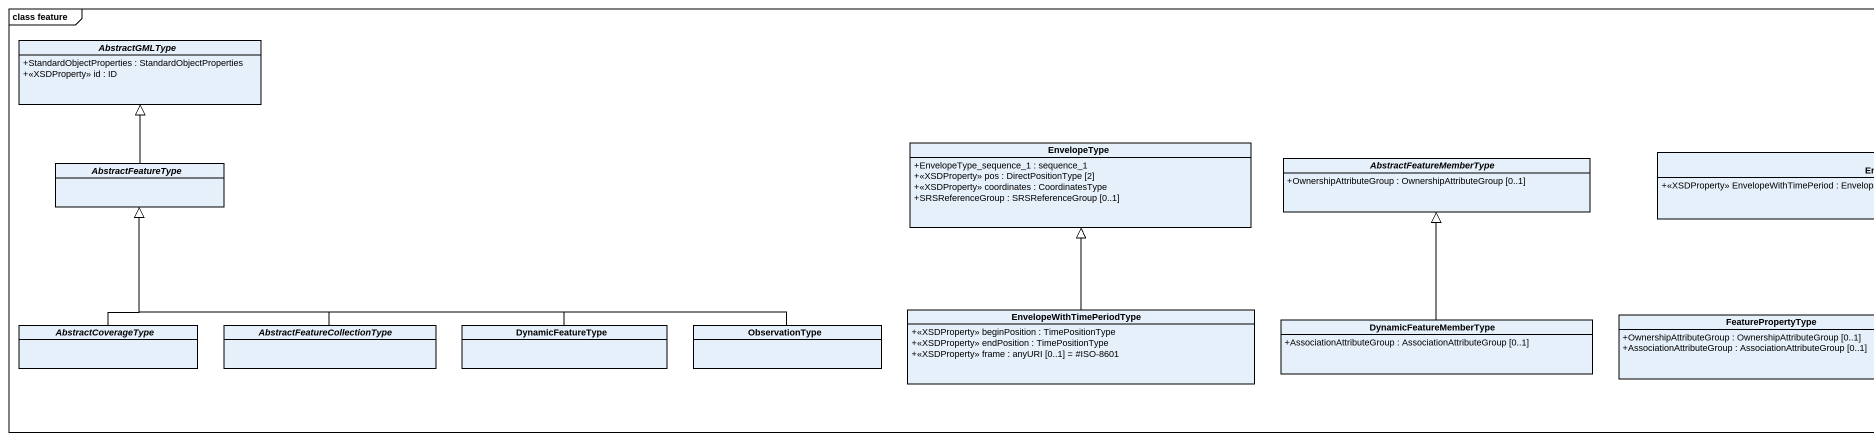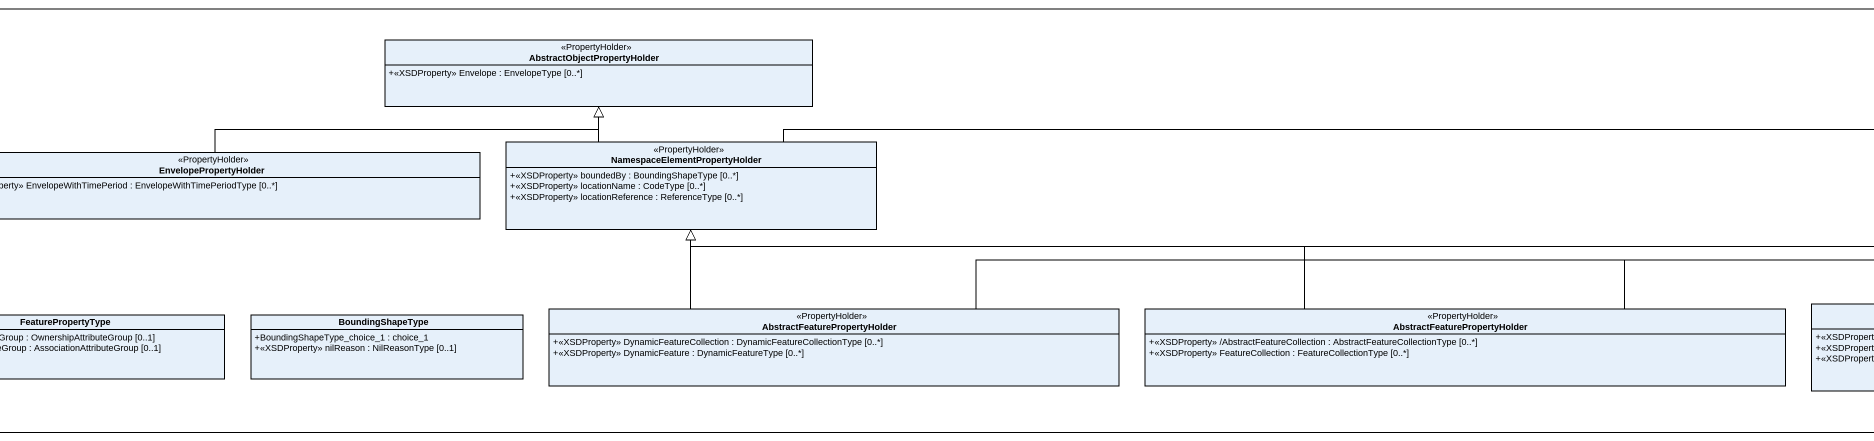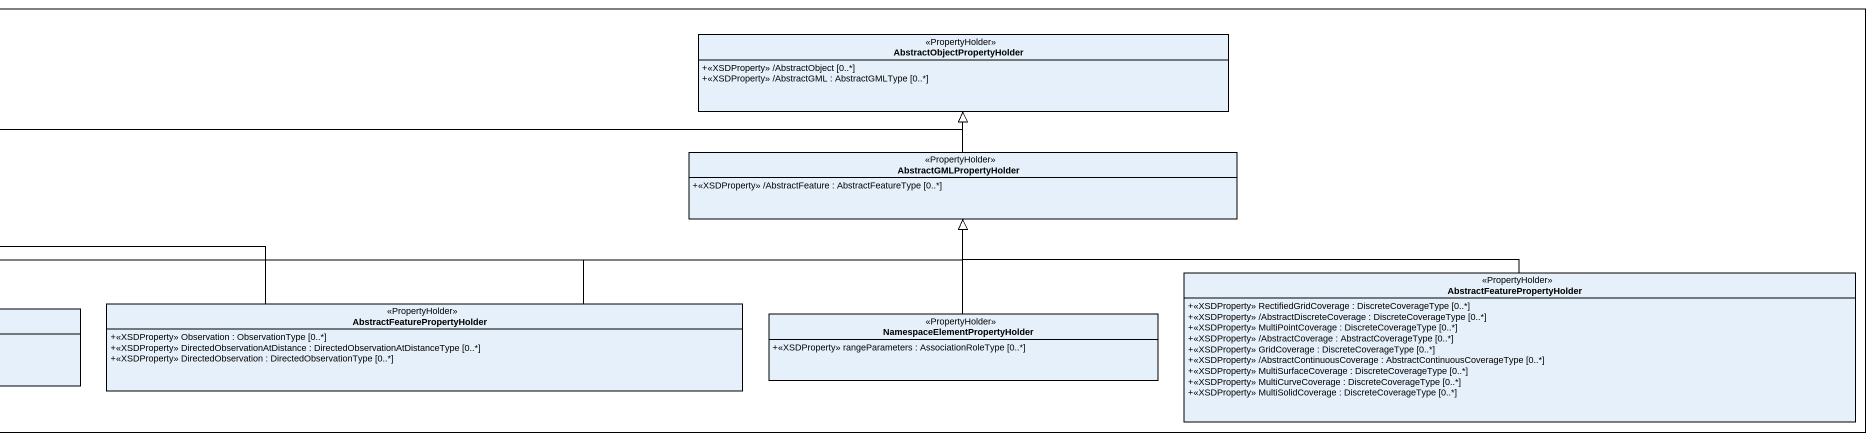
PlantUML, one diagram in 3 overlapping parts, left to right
@startuml
mainframe class feature
hide circle
hide empty members
skinparam classAttributeIconSize 0
abstract class AbstractGMLType {
  +StandardObjectProperties : StandardObjectProperties
  +<<XSDProperty>> id : ID
}
class AbstractObjectPropertyHolder <<PropertyHolder>> {
  +<<XSDProperty>> Envelope : EnvelopeType [0..*]
}
class "AbstractObjectPropertyHolder" as AbstractObjectPropertyHolder_2 <<PropertyHolder>> {
  +<<XSDProperty>> /AbstractObject [0..*]
  +<<XSDProperty>> /AbstractGML : AbstractGMLType [0..*]
}
abstract class AbstractFeatureType
class EnvelopeType {
  +EnvelopeType_sequence_1 : sequence_1
  +<<XSDProperty>> pos : DirectPositionType [2]
  +<<XSDProperty>> coordinates : CoordinatesType
  +SRSReferenceGroup : SRSReferenceGroup [0..1]
}
abstract class AbstractFeatureMemberType {
  +OwnershipAttributeGroup : OwnershipAttributeGroup [0..1]
}
class EnvelopePropertyHolder <<PropertyHolder>> {
  +<<XSDProperty>> EnvelopeWithTimePeriod : EnvelopeWithTimePeriodType [0..*]
}
class "NamespaceElementPropertyHolder" as NamespaceElementPropertyHold <<PropertyHolder>> {
  +<<XSDProperty>> boundedBy : BoundingShapeType [0..*]
  +<<XSDProperty>> locationName : CodeType [0..*]
  +<<XSDProperty>> locationReference : ReferenceType [0..*]
}
class AbstractGMLPropertyHolder <<PropertyHolder>> {
  +<<XSDProperty>> /AbstractFeature : AbstractFeatureType [0..*]
}
class "AbstractFeaturePropertyHolder" as AbstractFeaturePropertyHolde <<PropertyHolder>> {
  +<<XSDProperty>> RectifiedGridCoverage : DiscreteCoverageType [0..*]
  +<<XSDProperty>> /AbstractDiscreteCoverage : DiscreteCoverageType [0..*]
  +<<XSDProperty>> MultiPointCoverage : DiscreteCoverageType [0..*]
  +<<XSDProperty>> /AbstractCoverage : AbstractCoverageType [0..*]
  +<<XSDProperty>> GridCoverage : DiscreteCoverageType [0..*]
  +<<XSDProperty>> /AbstractContinuousCoverage : AbstractContinuousCoverageType [0..*]
  +<<XSDProperty>> MultiSurfaceCoverage : DiscreteCoverageType [0..*]
  +<<XSDProperty>> MultiCurveCoverage : DiscreteCoverageType [0..*]
  +<<XSDProperty>> MultiSolidCoverage : DiscreteCoverageType [0..*]
}
class EnvelopeWithTimePeriodType {
  +<<XSDProperty>> beginPosition : TimePositionType
  +<<XSDProperty>> endPosition : TimePositionType
  +<<XSDProperty>> frame : anyURI [0..1] = #ISO-8601
}
class FeaturePropertyType {
  +OwnershipAttributeGroup : OwnershipAttributeGroup [0..1]
  +AssociationAttributeGroup : AssociationAttributeGroup [0..1]
}
class BoundingShapeType {
  +BoundingShapeType_choice_1 : choice_1
  +<<XSDProperty>> nilReason : NilReasonType [0..1]
}
class "AbstractFeaturePropertyHolder" as AbstractFeaturePropertyHolde_2 <<PropertyHolder>> {
  +<<XSDProperty>> DynamicFeatureCollection : DynamicFeatureCollectionType [0..*]
  +<<XSDProperty>> DynamicFeature : DynamicFeatureType [0..*]
}
class "AbstractFeaturePropertyHolder" as AbstractFeaturePropertyHolde_3 <<PropertyHolder>> {
  +<<XSDProperty>> /AbstractFeatureCollection : AbstractFeatureCollectionType [0..*]
  +<<XSDProperty>> FeatureCollection : FeatureCollectionType [0..*]
}
class "AbstractFeaturePropertyHolder" as AbstractFeaturePropertyHolde_4 <<PropertyHolder>> {
  +<<XSDProperty>> Observation : ObservationType [0..*]
  +<<XSDProperty>> DirectedObservationAtDistance : DirectedObservationAtDistanceType [0..*]
  +<<XSDProperty>> DirectedObservation : DirectedObservationType [0..*]
}
class "NamespaceElementPropertyHolder" as NamespaceElementPropertyHold_2 <<PropertyHolder>> {
  +<<XSDProperty>> rangeParameters : AssociationRoleType [0..*]
}
abstract class AbstractCoverageType
abstract class "AbstractFeatureCollectionType" as AbstractFeatureCollectionTyp
class DynamicFeatureType
class ObservationType
class DynamicFeatureMemberType {
  +AssociationAttributeGroup : AssociationAttributeGroup [0..1]
}
AbstractFeatureType -up-|> AbstractGMLType
EnvelopePropertyHolder -right-|> AbstractObjectPropertyHolder
NamespaceElementPropertyHold -up-|> AbstractObjectPropertyHolder
NamespaceElementPropertyHold -right-|> AbstractObjectPropertyHolder_2
AbstractGMLPropertyHolder -up-|> AbstractObjectPropertyHolder_2
AbstractFeaturePropertyHolde -left-|> AbstractGMLPropertyHolder
EnvelopeWithTimePeriodType -up-|> EnvelopeType
AbstractFeaturePropertyHolde_2 -up-|> NamespaceElementPropertyHold
AbstractFeaturePropertyHolde_2 -right-|> AbstractGMLPropertyHolder
AbstractFeaturePropertyHolde_3 -left-|> NamespaceElementPropertyHold
AbstractFeaturePropertyHolde_3 -right-|> AbstractGMLPropertyHolder
AbstractFeaturePropertyHolde_4 -left-|> NamespaceElementPropertyHold
AbstractFeaturePropertyHolde_4 -right-|> AbstractGMLPropertyHolder
NamespaceElementPropertyHold_2 -up-|> AbstractGMLPropertyHolder
AbstractCoverageType -up-|> AbstractFeatureType
AbstractFeatureCollectionTyp -up-|> AbstractFeatureType
DynamicFeatureType -left-|> AbstractFeatureType
ObservationType -left-|> AbstractFeatureType
DynamicFeatureMemberType -up-|> AbstractFeatureMemberType
@enduml
